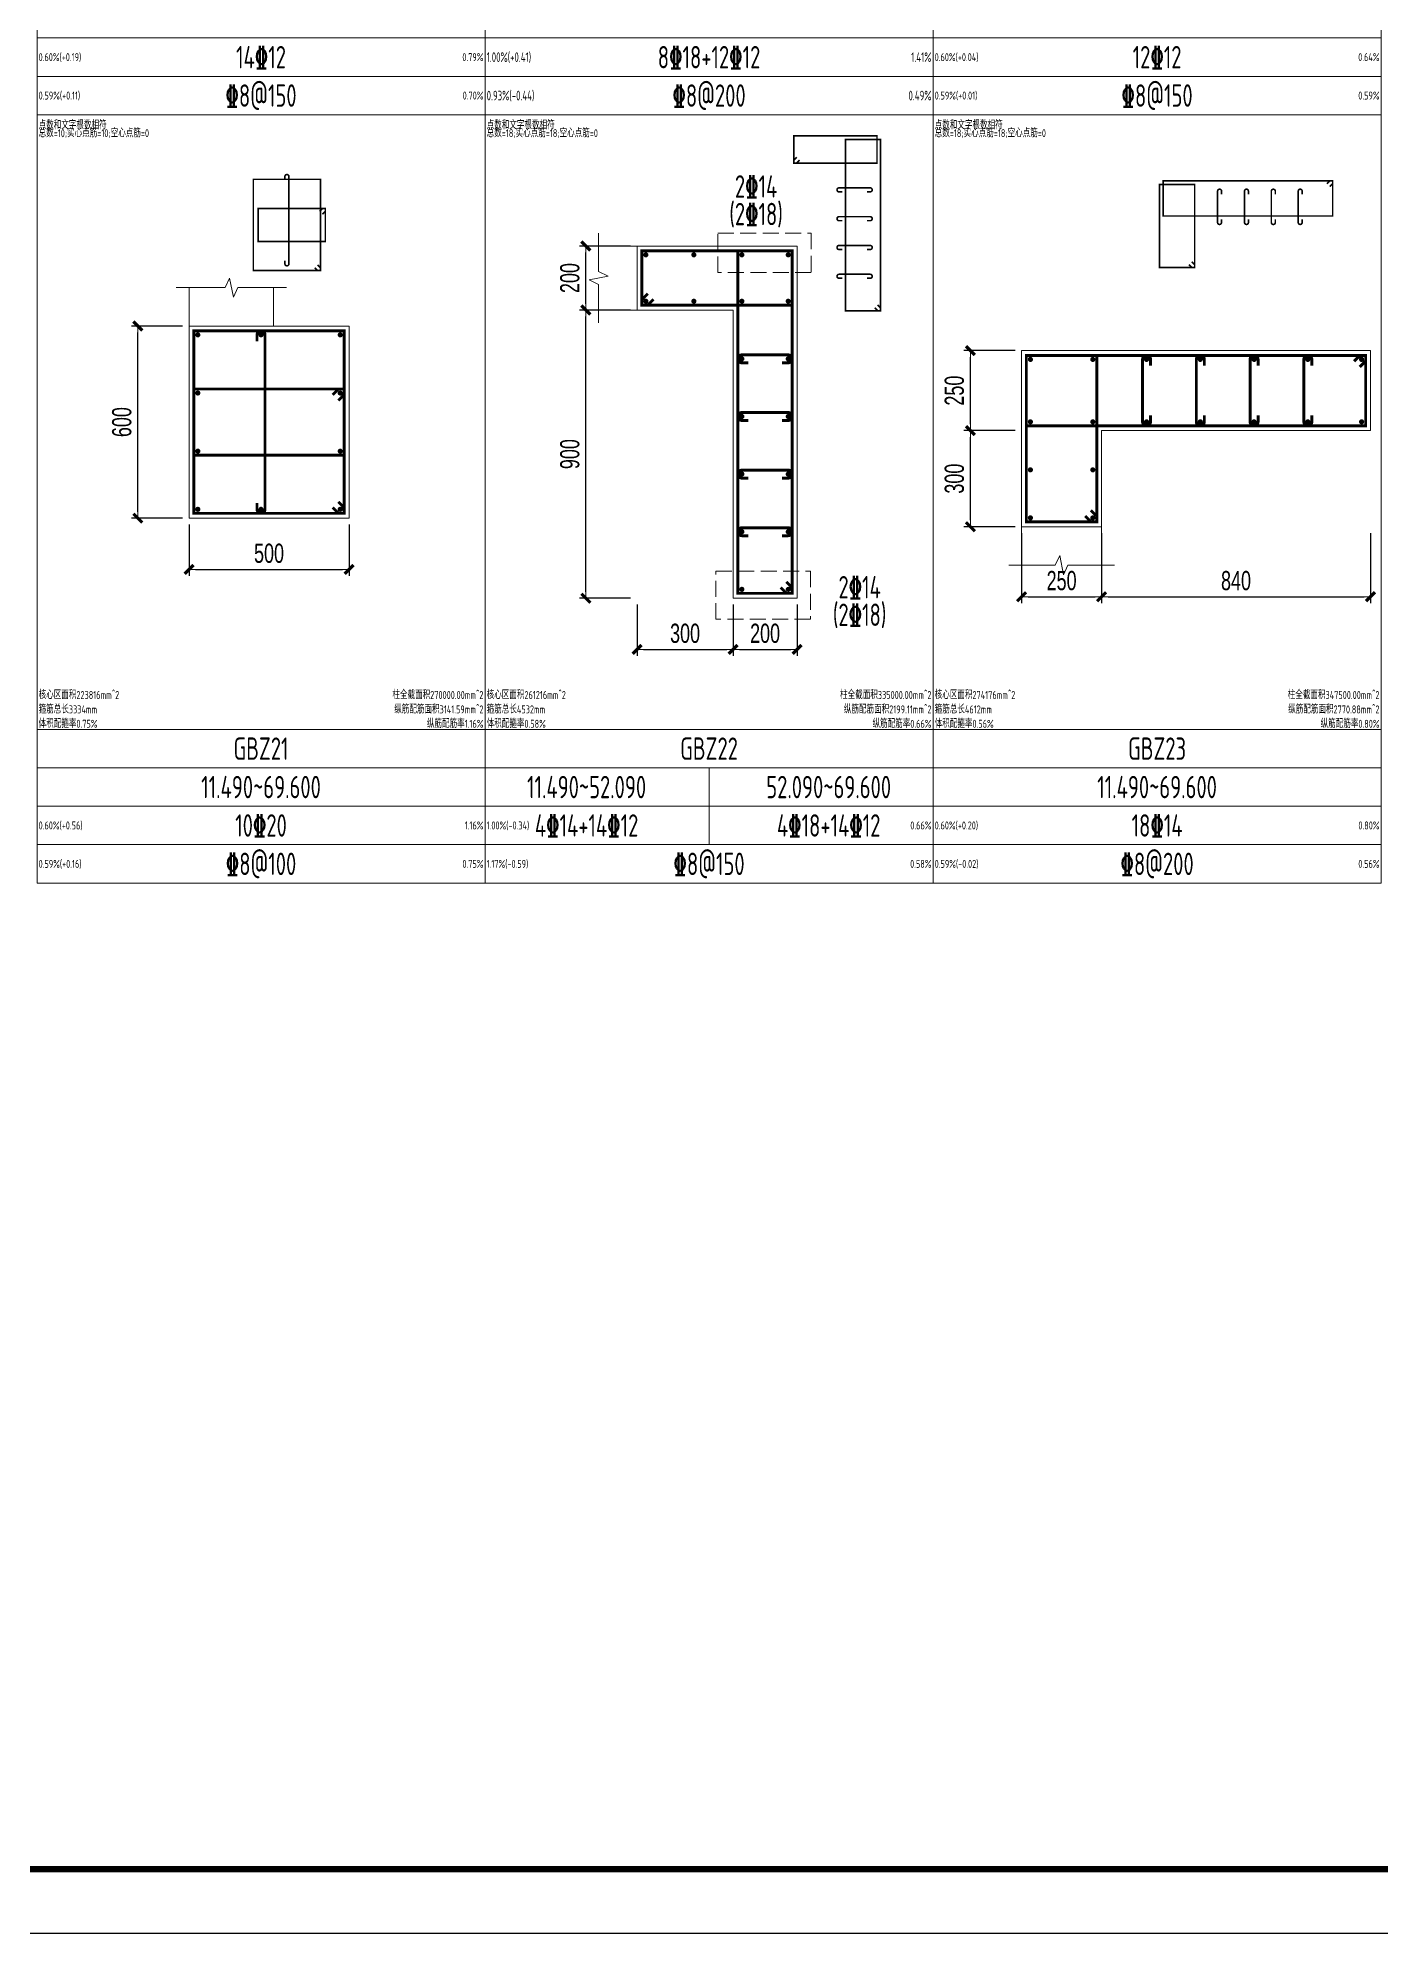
# Model space of a CAD drawing. Extents: x 5874492 to 7194610, y -939842 to -279257.
# Drawn here: x 6392510 to 6413480, y -802090 to -772489 of the extents above; entities that cross this region are included whole.
import ezdxf
from ezdxf.enums import TextEntityAlignment as Align

# ---------------------------------------------------------------- set-up
doc = ezdxf.new("R2010")
doc.units = 0
doc.header["$LTSCALE"] = 1000
doc.linetypes.add('DASH', pattern=[0.35, 0.25, -0.1])
for name, color, linetype, lineweight in [('S-墙柱-REIN', 1, 'Continuous', 20), ('S-墙柱-大样细线', 7, 'Continuous', 20), ('S-墙柱-编号', 4, 'Continuous', 20), ('S-大样-DIM', 3, 'Continuous', 20), ('S-大样-REIN', 1, 'Continuous', 20), ('S-大样-实线', 2, 'Continuous', 20), ('S-板-BEAM', 4, 'DASH', 20), ('S-通用-TAB', 7, 'Continuous', 20)]:
    doc.layers.add(name, color=color, linetype=linetype, lineweight=lineweight)
doc.layers.add('Y-云图图框', color=7, linetype='Continuous')
doc.layers.add('配箍校核', color=34, linetype='Continuous', plot=False)
doc.styles.add('_YT_Name', font='', dxfattribs={"width": 0.8})
doc.styles.add('_YT_Sign_Text', font='ros.shx', dxfattribs={"width": 0.8, "bigfont": 'hztxt.shx'})
doc.styles.add('BW_Dim', font='Bweng.shx', dxfattribs={"width": 0.7, "bigfont": 'hztxt.shx'})
doc.styles.add('BW_Rein', font='tssdeng.shx', dxfattribs={"width": 0.7, "bigfont": 'hztxt.shx'})
doc.styles.get("Standard").update_dxf_attribs({"font": 'gbenor.shx', "bigfont": 'gbcbig.shx'})
doc.styles.add('TSSD_Rein', font='tssdeng.shx', dxfattribs={"width": 0.7, "bigfont": 'hztxt.shx'})
doc.styles.get('_YT_Name').set_extended_font_data('SimHei')
doc.dimstyles.new('Cyz_20_100', dxfattribs={"dimtxt": 300, "dimasz": 100, "dimexe": 100, "dimexo": 100, "dimgap": 100, "dimtad": 1, "dimdec": 0, "dimlfac": 0.2, "dimzin": 0, "dimdsep": 46, "dimtxsty": 'BW_Dim', "dimblk": '_bwk', "dimcen": 0, "dimclrt": 7, "dimadec": 0, "dimazin": 0, "dimtfac": 1, "dimtdec": 0, "dimtix": 1, "dimtmove": 2, "dimatfit": 0, "dimfxl": 0, "dimtolj": 1, "dimtzin": 0, "dimarcsym": 0})

# ---------------------------------------------------------------- blocks, each defined once
blk = doc.blocks.new('ECMCTK_A1_横_单行图名--0')
at = {"color": 4}
blk.add_lwpolyline([(0, 0), (841, 0), (841, 594), (0, 594)], close=True, dxfattribs=at)
at = {"const_width": 1}
blk.add_lwpolyline([(25, 10), (831, 10), (831, 584), (25, 584)], close=True, dxfattribs=at)
at = {"color": 80, "flags": 3}
for tag, height, p in [('YTHQINS', 3, (34.31, 585.5)), ('ECMCKEY', 3, (292.07, 288.23)), ('YTTQINS', 5.62, (848.03, 12.81)), ('YTFRAME', 3, (652.76, 5.84)), ('YTBARCODE_T1', 3, (749.78, 5.95))]:
    blk.add_attdef(tag, text='', height=height, dxfattribs=at).set_placement(p, align=Align.MIDDLE_CENTER)
for tag, height, style, width, p in [('证书编号', 4, '_YT_Sign_Text', 0.8, (708.87, 43.81)), ('审查批准号', 4, '_YT_Sign_Text', 0.8, (761.06, 43.81)), ('工程号', 4, '_YT_Sign_Text', 0.5, (804.08, 44.12)), ('设计单位', 6, '_YT_Name', 0.8, (623.75, 38.6)), ('建设单位', 4, '_YT_Sign_Text', 0.8, (734.96, 36.11)), ('阶段', 4, '_YT_Sign_Text', 0.8, (804.08, 35.81)), ('项目号', 4, '_YT_Sign_Text', 0.5, (822.08, 33.72)), ('项目名称', 4, '_YT_Sign_Text', 0.8, (734.96, 28.11)), ('专业', 4, '_YT_Sign_Text', 0.8, (804.08, 27.31)), ('图纸编号', 4, '_YT_Sign_Text', 0.5, (803.93, 19.36)), ('图纸名称', 4.5, '_YT_Name', 0.8, (735.39, 15.06)), ('出图比例', 4.2, '_YT_Sign_Text', 0.8, (681.82, 11.78)), ('日期', 4, '_YT_Sign_Text', 0.5, (803.88, 12.13)), ('版本号', 4, '_YT_Sign_Text', 0.8, (822.08, 13))]:
    blk.add_attdef(tag, text='', height=height, dxfattribs=dict(style=style, width=width)).set_placement(p, align=Align.CENTER)
at = {"style": '_YT_Sign_Text', "width": 0.8, "flags": 3}
for tag, p, height in [('{审定人}', (605.87, 26.45), 6.24), ('{校对人}', (658.35, 26.53), 6.24), ('[审定人]', (590.95, 27.81), 4.1), ('[校对人]', (642.23, 27.82), 4.1), ('[审核人]', (591.01, 19.76), 4.1), ('{审核人}', (606.98, 18.44), 6.24), ('[设计人]', (642.47, 20.21), 4.1), ('{设计人}', (658.48, 18.54), 6.24), ('[项目负责人]', (590.78, 12.01), 4.1), ('{项目负责人}', (608.28, 10.72), 6.24), ('[专业负责人]', (642.74, 11.77), 4.1), ('{专业负责人}', (658.58, 10.36), 6.24)]:
    blk.add_attdef(tag, p, '', height=height, dxfattribs=at)
at = {"color": 80, "flags": 3}
for tag, p in [('YTQRCODE', (551.04, 11.91)), ('YTBZSIT', (25, 10)), ('EXT_TK_LEFT', (25, 10))]:
    blk.add_attdef(tag, p, '', height=3, dxfattribs=at)
blk = doc.blocks.new('_bwk')
blk.add_line((-1, 0), (0, 0))
at = {"const_width": 0.5}
blk.add_lwpolyline([(-0.7, -0.7), (0.7, 0.7)], dxfattribs=at)
blk = doc.blocks.new('*D1591')
at = {"layer": 'Defpoints', "color": 0, "transparency": 16777216}
for p in [(6394871, -779990), (6397371, -779990), (6397371, -780790)]:
    blk.add_point(p, dxfattribs=at)
at = {"layer": 'S-大样-DIM', "color": 0, "lineweight": -2, "transparency": 16777216}
for p, q in [((6394871, -780090), (6394871, -780890)), ((6397371, -780090), (6397371, -780890)), ((6394971, -780790), (6397271, -780790))]:
    blk.add_line(p, q, dxfattribs=at)
at = {"layer": 'S-大样-DIM', "color": 0, "lineweight": -2, "transparency": 16777216, "xscale": 100, "yscale": 100, "zscale": 100, "rotation": 180}
blk.add_blockref('_bwk', (6394871, -780790), dxfattribs=at)
at = {"layer": 'S-大样-DIM', "color": 0, "lineweight": -2, "transparency": 16777216, "xscale": 100, "yscale": 100, "zscale": 100}
blk.add_blockref('_bwk', (6397371, -780790), dxfattribs=at)
at = {"layer": 'S-大样-DIM', "color": 7, "transparency": 16777216, "insert": (6396121, -780540), "char_height": 300, "attachment_point": 5, "style": 'BW_Dim'}
blk.add_mtext('\\A1;500', dxfattribs=at)
blk = doc.blocks.new('*D1592')
at = {"layer": 'Defpoints', "color": 0, "transparency": 16777216}
for p in [(6394071, -776990), (6394871, -776990), (6394871, -779990)]:
    blk.add_point(p, dxfattribs=at)
at = {"layer": 'S-大样-DIM', "color": 0, "lineweight": -2, "transparency": 16777216}
for p, q in [((6394771, -776990), (6393971, -776990)), ((6394071, -779890), (6394071, -777090)), ((6394771, -779990), (6393971, -779990))]:
    blk.add_line(p, q, dxfattribs=at)
at = {"layer": 'S-大样-DIM', "color": 0, "lineweight": -2, "transparency": 16777216, "xscale": 100, "yscale": 100, "zscale": 100}
for p, rotation in [((6394071, -776990), 90), ((6394071, -779990), 270)]:
    blk.add_blockref('_bwk', p, dxfattribs=dict(at, rotation=rotation))
at = {"layer": 'S-大样-DIM', "color": 7, "transparency": 16777216, "insert": (6393821, -778490), "char_height": 300, "attachment_point": 5, "rotation": 90, "style": 'BW_Dim'}
blk.add_mtext('\\A1;600', dxfattribs=at)
blk = doc.blocks.new('*D1593')
at = {"layer": 'Defpoints', "color": 0, "transparency": 16777216}
for p in [(6403371, -781240), (6404371, -781240), (6404371, -782040)]:
    blk.add_point(p, dxfattribs=at)
at = {"layer": 'S-大样-DIM', "color": 0, "lineweight": -2, "transparency": 16777216}
for p, q in [((6403371, -781340), (6403371, -782140)), ((6404371, -781340), (6404371, -782140)), ((6403471, -782040), (6404271, -782040))]:
    blk.add_line(p, q, dxfattribs=at)
at = {"layer": 'S-大样-DIM', "color": 0, "lineweight": -2, "transparency": 16777216, "xscale": 100, "yscale": 100, "zscale": 100, "rotation": 180}
blk.add_blockref('_bwk', (6403371, -782040), dxfattribs=at)
at = {"layer": 'S-大样-DIM', "color": 0, "lineweight": -2, "transparency": 16777216, "xscale": 100, "yscale": 100, "zscale": 100}
blk.add_blockref('_bwk', (6404371, -782040), dxfattribs=at)
at = {"layer": 'S-大样-DIM', "color": 7, "transparency": 16777216, "insert": (6403871, -781790), "char_height": 300, "attachment_point": 5, "style": 'BW_Dim'}
blk.add_mtext('\\A1;200', dxfattribs=at)
blk = doc.blocks.new('*D1594')
at = {"layer": 'Defpoints', "color": 0, "transparency": 16777216}
for p in [(6401871, -781240), (6403371, -781240), (6403371, -782040)]:
    blk.add_point(p, dxfattribs=at)
at = {"layer": 'S-大样-DIM', "color": 0, "lineweight": -2, "transparency": 16777216}
for p, q in [((6401871, -781340), (6401871, -782140)), ((6403371, -781340), (6403371, -782140)), ((6401971, -782040), (6403271, -782040))]:
    blk.add_line(p, q, dxfattribs=at)
at = {"layer": 'S-大样-DIM', "color": 0, "lineweight": -2, "transparency": 16777216, "xscale": 100, "yscale": 100, "zscale": 100, "rotation": 180}
blk.add_blockref('_bwk', (6401871, -782040), dxfattribs=at)
at = {"layer": 'S-大样-DIM', "color": 0, "lineweight": -2, "transparency": 16777216, "xscale": 100, "yscale": 100, "zscale": 100}
blk.add_blockref('_bwk', (6403371, -782040), dxfattribs=at)
at = {"layer": 'S-大样-DIM', "color": 7, "transparency": 16777216, "insert": (6402621, -781790), "char_height": 300, "attachment_point": 5, "style": 'BW_Dim'}
blk.add_mtext('\\A1;300', dxfattribs=at)
blk = doc.blocks.new('*D1595')
at = {"layer": 'Defpoints', "color": 0, "transparency": 16777216}
for p in [(6401071, -775740), (6401871, -775740), (6401871, -776740)]:
    blk.add_point(p, dxfattribs=at)
at = {"layer": 'S-大样-DIM', "color": 0, "lineweight": -2, "transparency": 16777216}
for p, q in [((6401771, -775740), (6400971, -775740)), ((6401071, -776640), (6401071, -775840)), ((6401771, -776740), (6400971, -776740))]:
    blk.add_line(p, q, dxfattribs=at)
at = {"layer": 'S-大样-DIM', "color": 0, "lineweight": -2, "transparency": 16777216, "xscale": 100, "yscale": 100, "zscale": 100}
for p, rotation in [((6401071, -775740), 90), ((6401071, -776740), 270)]:
    blk.add_blockref('_bwk', p, dxfattribs=dict(at, rotation=rotation))
at = {"layer": 'S-大样-DIM', "color": 7, "transparency": 16777216, "insert": (6400821, -776240), "char_height": 300, "attachment_point": 5, "rotation": 90, "style": 'BW_Dim'}
blk.add_mtext('\\A1;200', dxfattribs=at)
blk = doc.blocks.new('*D1596')
at = {"layer": 'Defpoints', "color": 0, "transparency": 16777216}
for p in [(6401071, -776740), (6401871, -776740), (6401871, -781240)]:
    blk.add_point(p, dxfattribs=at)
at = {"layer": 'S-大样-DIM', "color": 0, "lineweight": -2, "transparency": 16777216}
for p, q in [((6401771, -776740), (6400971, -776740)), ((6401071, -781140), (6401071, -776840)), ((6401771, -781240), (6400971, -781240))]:
    blk.add_line(p, q, dxfattribs=at)
at = {"layer": 'S-大样-DIM', "color": 0, "lineweight": -2, "transparency": 16777216, "xscale": 100, "yscale": 100, "zscale": 100}
for p, rotation in [((6401071, -776740), 90), ((6401071, -781240), 270)]:
    blk.add_blockref('_bwk', p, dxfattribs=dict(at, rotation=rotation))
at = {"layer": 'S-大样-DIM', "color": 7, "transparency": 16777216, "insert": (6400821, -778990), "char_height": 300, "attachment_point": 5, "rotation": 90, "style": 'BW_Dim'}
blk.add_mtext('\\A1;900', dxfattribs=at)
blk = doc.blocks.new('*D1597')
at = {"layer": 'Defpoints', "color": 0, "transparency": 16777216}
for p in [(6409129, -780123), (6413329, -780123), (6413329, -781217)]:
    blk.add_point(p, dxfattribs=at)
at = {"layer": 'S-大样-DIM', "color": 0, "lineweight": -2, "transparency": 16777216}
for p, q in [((6409129, -780223), (6409129, -781317)), ((6413329, -780223), (6413329, -781317)), ((6409229, -781217), (6413229, -781217))]:
    blk.add_line(p, q, dxfattribs=at)
at = {"layer": 'S-大样-DIM', "color": 0, "lineweight": -2, "transparency": 16777216, "xscale": 100, "yscale": 100, "zscale": 100, "rotation": 180}
blk.add_blockref('_bwk', (6409129, -781217), dxfattribs=at)
at = {"layer": 'S-大样-DIM', "color": 0, "lineweight": -2, "transparency": 16777216, "xscale": 100, "yscale": 100, "zscale": 100}
blk.add_blockref('_bwk', (6413329, -781217), dxfattribs=at)
at = {"layer": 'S-大样-DIM', "color": 7, "transparency": 16777216, "insert": (6411229, -780967), "char_height": 300, "attachment_point": 5, "style": 'BW_Dim'}
blk.add_mtext('\\A1;840', dxfattribs=at)
blk = doc.blocks.new('*D1598')
at = {"layer": 'Defpoints', "color": 0, "transparency": 16777216}
for p in [(6407879, -780123), (6409129, -780123), (6409129, -781217)]:
    blk.add_point(p, dxfattribs=at)
at = {"layer": 'S-大样-DIM', "color": 0, "lineweight": -2, "transparency": 16777216}
for p, q in [((6407879, -780223), (6407879, -781317)), ((6409129, -780223), (6409129, -781317)), ((6407979, -781217), (6409029, -781217))]:
    blk.add_line(p, q, dxfattribs=at)
at = {"layer": 'S-大样-DIM', "color": 0, "lineweight": -2, "transparency": 16777216, "xscale": 100, "yscale": 100, "zscale": 100, "rotation": 180}
blk.add_blockref('_bwk', (6407879, -781217), dxfattribs=at)
at = {"layer": 'S-大样-DIM', "color": 0, "lineweight": -2, "transparency": 16777216, "xscale": 100, "yscale": 100, "zscale": 100}
blk.add_blockref('_bwk', (6409129, -781217), dxfattribs=at)
at = {"layer": 'S-大样-DIM', "color": 7, "transparency": 16777216, "insert": (6408504, -780967), "char_height": 300, "attachment_point": 5, "style": 'BW_Dim'}
blk.add_mtext('\\A1;250', dxfattribs=at)
blk = doc.blocks.new('*D1599')
at = {"layer": 'Defpoints', "color": 0, "transparency": 16777216}
for p in [(6407079, -777373), (6407879, -777373), (6407879, -778623)]:
    blk.add_point(p, dxfattribs=at)
at = {"layer": 'S-大样-DIM', "color": 0, "lineweight": -2, "transparency": 16777216}
for p, q in [((6407779, -777373), (6406979, -777373)), ((6407079, -778523), (6407079, -777473)), ((6407779, -778623), (6406979, -778623))]:
    blk.add_line(p, q, dxfattribs=at)
at = {"layer": 'S-大样-DIM', "color": 0, "lineweight": -2, "transparency": 16777216, "xscale": 100, "yscale": 100, "zscale": 100}
for p, rotation in [((6407079, -777373), 90), ((6407079, -778623), 270)]:
    blk.add_blockref('_bwk', p, dxfattribs=dict(at, rotation=rotation))
at = {"layer": 'S-大样-DIM', "color": 7, "transparency": 16777216, "insert": (6406829, -777998), "char_height": 300, "attachment_point": 5, "rotation": 90, "style": 'BW_Dim'}
blk.add_mtext('\\A1;250', dxfattribs=at)
blk = doc.blocks.new('*D1600')
at = {"layer": 'Defpoints', "color": 0, "transparency": 16777216}
for p in [(6407079, -778623), (6407879, -778623), (6407879, -780123)]:
    blk.add_point(p, dxfattribs=at)
at = {"layer": 'S-大样-DIM', "color": 0, "lineweight": -2, "transparency": 16777216}
for p, q in [((6407779, -778623), (6406979, -778623)), ((6407079, -780023), (6407079, -778723)), ((6407779, -780123), (6406979, -780123))]:
    blk.add_line(p, q, dxfattribs=at)
at = {"layer": 'S-大样-DIM', "color": 0, "lineweight": -2, "transparency": 16777216, "xscale": 100, "yscale": 100, "zscale": 100}
for p, rotation in [((6407079, -778623), 90), ((6407079, -780123), 270)]:
    blk.add_blockref('_bwk', p, dxfattribs=dict(at, rotation=rotation))
at = {"layer": 'S-大样-DIM', "color": 7, "transparency": 16777216, "insert": (6406829, -779373), "char_height": 300, "attachment_point": 5, "rotation": 90, "style": 'BW_Dim'}
blk.add_mtext('\\A1;300', dxfattribs=at)

msp = doc.modelspace()

# ---------------------------------------------------------------- linework, layer by layer
at = {"layer": 'S-墙柱-REIN', "const_width": 40}
for points in [[(6401988.3, -775877.1, 1), (6402028.3, -775877.1, 1)], [(6402738.3, -775877.1, 1), (6402778.3, -775877.1, 1)], [(6403488.3, -775877.1, 1), (6403528.3, -775877.1, 1)], [(6404213.3, -775877.1, 1), (6404253.3, -775877.1, 1)], [(6401988.3, -776602.1, 1), (6402028.3, -776602.1, 1)], [(6402738.3, -776602.1, 1), (6402778.3, -776602.1, 1)], [(6403488.3, -776602.1, 1), (6403528.3, -776602.1, 1)], [(6404213.3, -776602.1, 1), (6404253.3, -776602.1, 1)], [(6394988.3, -777127.1, 1), (6395028.3, -777127.1, 1)], [(6395975.8, -777127.1, 1), (6396015.8, -777127.1, 1)], [(6397213.3, -777127.1, 1), (6397253.3, -777127.1, 1)], [(6403488.3, -777502.1, 1), (6403528.3, -777502.1, 1)], [(6404213.3, -777502.1, 1), (6404253.3, -777502.1, 1)], [(6407996.3, -777510.6, 1), (6408036.3, -777510.6, 1)], [(6408971.3, -777510.6, 1), (6409011.3, -777510.6, 1)], [(6409811.3, -777510.6, 1), (6409851.3, -777510.6, 1)], [(6410651.3, -777510.6, 1), (6410691.3, -777510.6, 1)], [(6411491.3, -777510.6, 1), (6411531.3, -777510.6, 1)], [(6412331.3, -777510.6, 1), (6412371.3, -777510.6, 1)], [(6413171.3, -777510.6, 1), (6413211.3, -777510.6, 1)], [(6394988.3, -778035.5, 1), (6395028.3, -778035.5, 1)], [(6397213.3, -778035.5, 1), (6397253.3, -778035.5, 1)], [(6403488.3, -778402.1, 1), (6403528.3, -778402.1, 1)], [(6404213.3, -778402.1, 1), (6404253.3, -778402.1, 1)], [(6407996.3, -778485.6, 1), (6408036.3, -778485.6, 1)], [(6408971.3, -778485.6, 1), (6409011.3, -778485.6, 1)], [(6409811.3, -778485.6, 1), (6409851.3, -778485.6, 1)], [(6410651.3, -778485.6, 1), (6410691.3, -778485.6, 1)], [(6411491.3, -778485.6, 1), (6411531.3, -778485.6, 1)], [(6412331.3, -778485.6, 1), (6412371.3, -778485.6, 1)], [(6413171.3, -778485.6, 1), (6413211.3, -778485.6, 1)], [(6394988.3, -778943.8, 1), (6395028.3, -778943.8, 1)], [(6397213.3, -778943.8, 1), (6397253.3, -778943.8, 1)], [(6403488.3, -779302.1, 1), (6403528.3, -779302.1, 1)], [(6404213.3, -779302.1, 1), (6404253.3, -779302.1, 1)], [(6407996.3, -779235.6, 1), (6408036.3, -779235.6, 1)], [(6408971.3, -779235.6, 1), (6409011.3, -779235.6, 1)], [(6394988.3, -779852.1, 1), (6395028.3, -779852.1, 1)], [(6395975.8, -779852.1, 1), (6396015.8, -779852.1, 1)], [(6397213.3, -779852.1, 1), (6397253.3, -779852.1, 1)], [(6407996.3, -779985.6, 1), (6408036.3, -779985.6, 1)], [(6408971.3, -779985.6, 1), (6409011.3, -779985.6, 1)], [(6403488.3, -780202.1, 1), (6403528.3, -780202.1, 1)], [(6404213.3, -780202.1, 1), (6404253.3, -780202.1, 1)], [(6403488.3, -781102.1, 1), (6403528.3, -781102.1, 1)], [(6404213.3, -781102.1, 1), (6404253.3, -781102.1, 1)]]:
    msp.add_lwpolyline(points, format="xyb", close=True, dxfattribs=at)
at = {"layer": 'S-墙柱-大样细线'}
for points in [[(6403370.8, -776739.6), (6401870.8, -776739.6), (6401870.8, -775739.6), (6404370.8, -775739.6), (6404370.8, -781239.6), (6403370.8, -781239.6)], [(6397370.8, -776989.6), (6397370.8, -779989.6), (6394870.8, -779989.6), (6394870.8, -776989.6)], [(6409128.8, -778623.1), (6409128.8, -780123.1), (6407878.8, -780123.1), (6407878.8, -777373.1), (6413328.8, -777373.1), (6413328.8, -778623.1)]]:
    msp.add_lwpolyline(points, close=True, dxfattribs=at)
at = {"layer": 'S-墙柱-编号'}
msp.add_lwpolyline([(6402995.8, -783889.6), (6402995.8, -785089.6)], dxfattribs=at)
at = {"layer": 'S-大样-REIN', "color": 1}
for points, const_width in [([(6404366.1, -774353.6), (6404320.1, -774399.5), (6404320.1, -774443.7), (6405620.1, -774443.7), (6405620.1, -774018.7), (6404320.1, -774018.7), (6404320.1, -774443.7), (6404364.3, -774443.7), (6404410.3, -774397.7)], 25), ([(6405586.2, -776704), (6405632.2, -776750), (6405676.4, -776750), (6405676.4, -774075), (6405126.4, -774075), (6405126.4, -776750), (6405676.4, -776750), (6405676.4, -776705.8), (6405630.4, -776659.8)], 25), ([(6396835.2, -776077.3), (6396881.2, -776123.3), (6396925.3, -776123.3), (6396925.3, -774698.3), (6395875.3, -774698.3), (6395875.3, -776123.3), (6396925.3, -776123.3), (6396925.3, -776079.1), (6396879.4, -776033.2)], 25), ([(6410493.1, -776031.2), (6410539.1, -776077.1), (6410583.3, -776077.1), (6410583.3, -774777.1), (6410033.3, -774777.1), (6410033.3, -776077.1), (6410583.3, -776077.1), (6410583.3, -776032.9), (6410537.3, -775987)], 25), ([(6412693.5, -774811), (6412739.5, -774765.1), (6412739.5, -774720.9), (6410089.5, -774720.9), (6410089.5, -775270.9), (6412739.5, -775270.9), (6412739.5, -774720.9), (6412695.3, -774720.9), (6412649.4, -774766.8)], 25), ([(6402037.7, -776484.3), (6401945.8, -776576.2), (6401945.8, -776664.6), (6404295.8, -776664.6), (6404295.8, -775814.6), (6401945.8, -775814.6), (6401945.8, -776664.6), (6402034.1, -776664.6), (6402126.1, -776572.7)], 45), ([(6404115.4, -781072.7), (6404207.4, -781164.6), (6404295.8, -781164.6), (6404295.8, -775814.6), (6403445.8, -775814.6), (6403445.8, -781164.6), (6404295.8, -781164.6), (6404295.8, -781076.2), (6404203.8, -780984.3)], 45), ([(6397115.4, -779822.7), (6397207.4, -779914.6), (6397295.8, -779914.6), (6397295.8, -777064.6), (6394945.8, -777064.6), (6394945.8, -779914.6), (6397295.8, -779914.6), (6397295.8, -779826.2), (6397203.8, -779734.3)], 45), ([(6408873.4, -779956.2), (6408965.4, -780048.1), (6409053.8, -780048.1), (6409053.8, -777448.1), (6407953.8, -777448.1), (6407953.8, -780048.1), (6409053.8, -780048.1), (6409053.8, -779959.8), (6408961.8, -779867.8)], 45), ([(6413161.8, -777628.5), (6413253.8, -777536.5), (6413253.8, -777448.1), (6407953.8, -777448.1), (6407953.8, -778548.1), (6413253.8, -778548.1), (6413253.8, -777448.1), (6413165.4, -777448.1), (6413073.4, -777540.1)], 45)]:
    msp.add_lwpolyline(points, dxfattribs=dict(at, const_width=const_width))
at = {"layer": 'S-大样-REIN'}
for points, const_width in [([(6396369.1, -774704.6), (6396369.1, -774654.6, -1), (6396431.6, -774654.6), (6396431.6, -776017.1, -1), (6396369.1, -776017.1), (6396369.1, -775967.1)], 25), ([(6405076.4, -774893.7), (6405026.4, -774893.7, -1), (6405026.4, -774831.2), (6405513.9, -774831.2, -1), (6405513.9, -774893.7), (6405463.9, -774893.7)], 25), ([(6411003.3, -775320.9), (6411003.3, -775370.9, -1), (6410940.8, -775370.9), (6410940.8, -774883.4, -1), (6411003.3, -774883.4), (6411003.3, -774933.4)], 25), ([(6411423.3, -775320.9), (6411423.3, -775370.9, -1), (6411360.8, -775370.9), (6411360.8, -774883.4, -1), (6411423.3, -774883.4), (6411423.3, -774933.4)], 25), ([(6411843.3, -775320.9), (6411843.3, -775370.9, -1), (6411780.8, -775370.9), (6411780.8, -774883.4, -1), (6411843.3, -774883.4), (6411843.3, -774933.4)], 25), ([(6412263.3, -775320.9), (6412263.3, -775370.9, -1), (6412200.8, -775370.9), (6412200.8, -774883.4, -1), (6412263.3, -774883.4), (6412263.3, -774933.4)], 25), ([(6405076.4, -775343.7), (6405026.4, -775343.7, -1), (6405026.4, -775281.2), (6405513.9, -775281.2, -1), (6405513.9, -775343.7), (6405463.9, -775343.7)], 25), ([(6405076.4, -775793.7), (6405026.4, -775793.7, -1), (6405026.4, -775731.2), (6405513.9, -775731.2, -1), (6405513.9, -775793.7), (6405463.9, -775793.7)], 25), ([(6405076.4, -776243.7), (6405026.4, -776243.7, -1), (6405026.4, -776181.2), (6405513.9, -776181.2, -1), (6405513.9, -776243.7), (6405463.9, -776243.7)], 25), ([(6395933.3, -777227.1), (6395933.3, -777127.1, -1), (6396058.3, -777127.1), (6396058.3, -779852.1, -1), (6395933.3, -779852.1), (6395933.3, -779752.1)], 45), ([(6403608.3, -777564.6), (6403508.3, -777564.6, -1), (6403508.3, -777439.6), (6404233.3, -777439.6, -1), (6404233.3, -777564.6), (6404133.3, -777564.6)], 45), ([(6409893.8, -778385.6), (6409893.8, -778485.6, -1), (6409768.8, -778485.6), (6409768.8, -777510.6, -1), (6409893.8, -777510.6), (6409893.8, -777610.6)], 45), ([(6410733.8, -778385.6), (6410733.8, -778485.6, -1), (6410608.8, -778485.6), (6410608.8, -777510.6, -1), (6410733.8, -777510.6), (6410733.8, -777610.6)], 45), ([(6411573.8, -778385.6), (6411573.8, -778485.6, -1), (6411448.8, -778485.6), (6411448.8, -777510.6, -1), (6411573.8, -777510.6), (6411573.8, -777610.6)], 45), ([(6412413.8, -778385.6), (6412413.8, -778485.6, -1), (6412288.8, -778485.6), (6412288.8, -777510.6, -1), (6412413.8, -777510.6), (6412413.8, -777610.6)], 45), ([(6403608.3, -778464.6), (6403508.3, -778464.6, -1), (6403508.3, -778339.6), (6404233.3, -778339.6, -1), (6404233.3, -778464.6), (6404133.3, -778464.6)], 45), ([(6403608.3, -779364.6), (6403508.3, -779364.6, -1), (6403508.3, -779239.6), (6404233.3, -779239.6, -1), (6404233.3, -779364.6), (6404133.3, -779364.6)], 45), ([(6403608.3, -780264.6), (6403508.3, -780264.6, -1), (6403508.3, -780139.6), (6404233.3, -780139.6, -1), (6404233.3, -780264.6), (6404133.3, -780264.6)], 45)]:
    msp.add_lwpolyline(points, format="xyb", dxfattribs=dict(at, const_width=const_width))
for points, const_width in [([(6396910.2, -775198.4), (6396956.2, -775152.5), (6397000.3, -775152.5), (6397000.3, -775669.1), (6395950.3, -775669.1), (6395950.3, -775152.5), (6397000.3, -775152.5), (6397000.3, -775196.7), (6396954.4, -775242.6)], 25), ([(6397115.4, -778064.9), (6397207.4, -777973), (6397295.8, -777973), (6397295.8, -779006.3), (6394945.8, -779006.3), (6394945.8, -777973), (6397295.8, -777973), (6397295.8, -778061.3), (6397203.8, -778153.3)], 45)]:
    msp.add_lwpolyline(points, dxfattribs=dict(at, const_width=const_width))
at = {"layer": 'S-大样-实线'}
for points in [[(6401270.8, -776939.6), (6401270.8, -776339.6), (6401120.8, -776269.6), (6401420.8, -776209.6), (6401270.8, -776139.6), (6401270.8, -775539.6)], [(6401870.8, -775739.6), (6401270.8, -775739.6)], [(6394670.8, -776389.6), (6395435, -776389.6), (6395505, -776239.6), (6395565, -776539.6), (6395635, -776389.6), (6396393, -776389.6)], [(6394870.8, -776989.6), (6394870.8, -776389.6)], [(6396193, -776989.6), (6396193, -776389.6)], [(6401870.8, -776739.6), (6401270.8, -776739.6)], [(6407878.8, -780123.1), (6407878.8, -780723.1)], [(6409128.8, -780123.1), (6409128.8, -780723.1)], [(6407678.8, -780723.1), (6408403.8, -780723.1), (6408473.8, -780573.1), (6408533.8, -780873.1), (6408603.8, -780723.1), (6409328.8, -780723.1)]]:
    msp.add_lwpolyline(points, dxfattribs=at)
at = {"layer": 'S-板-BEAM'}
for points in [[(6403133.9, -775541.3), (6404591.3, -775541.3), (6404591.3, -776153.6), (6403133.9, -776153.6)], [(6404581.7, -781569.9), (6403103.2, -781569.9), (6403103.2, -780819.9), (6404581.7, -780819.9)]]:
    msp.add_lwpolyline(points, close=True, dxfattribs=at)
at = {"layer": 'S-通用-TAB'}
for points in [[(6392495.8, -773689.6), (6392495.8, -761689.6), (6399495.8, -761689.6), (6399495.8, -773689.6), (6392495.8, -773689.6), (6392495.8, -771289.6), (6399495.8, -771289.6), (6399495.8, -771889.6), (6392495.8, -771889.6), (6392495.8, -772489.6), (6399495.8, -772489.6), (6399495.8, -773089.6), (6392495.8, -773089.6), (6392495.8, -773689.6)], [(6399495.8, -773689.6), (6399495.8, -761689.6), (6406495.8, -761689.6), (6406495.8, -773689.6), (6399495.8, -773689.6), (6399495.8, -771289.6), (6406495.8, -771289.6), (6406495.8, -771889.6), (6399495.8, -771889.6), (6399495.8, -772489.6), (6406495.8, -772489.6), (6406495.8, -773089.6), (6399495.8, -773089.6), (6399495.8, -773689.6)], [(6406495.8, -773689.6), (6406495.8, -761689.6), (6413495.8, -761689.6), (6413495.8, -773689.6), (6406495.8, -773689.6), (6406495.8, -771289.6), (6413495.8, -771289.6), (6413495.8, -771889.6), (6406495.8, -771889.6), (6406495.8, -772489.6), (6413495.8, -772489.6), (6413495.8, -773089.6), (6406495.8, -773089.6), (6406495.8, -773689.6)], [(6392495.8, -785689.6), (6392495.8, -773689.6), (6399495.8, -773689.6), (6399495.8, -785689.6), (6392495.8, -785689.6), (6392495.8, -783289.6), (6399495.8, -783289.6), (6399495.8, -783889.6), (6392495.8, -783889.6), (6392495.8, -784489.6), (6399495.8, -784489.6), (6399495.8, -785089.6), (6392495.8, -785089.6), (6392495.8, -785689.6)], [(6399495.8, -785689.6), (6399495.8, -773689.6), (6406495.8, -773689.6), (6406495.8, -785689.6), (6399495.8, -785689.6), (6399495.8, -783289.6), (6406495.8, -783289.6), (6406495.8, -783889.6), (6399495.8, -783889.6), (6399495.8, -784489.6), (6406495.8, -784489.6), (6406495.8, -785089.6), (6399495.8, -785089.6), (6399495.8, -785689.6)], [(6406495.8, -785689.6), (6406495.8, -773689.6), (6413495.8, -773689.6), (6413495.8, -785689.6), (6406495.8, -785689.6), (6406495.8, -783289.6), (6413495.8, -783289.6), (6413495.8, -783889.6), (6406495.8, -783889.6), (6406495.8, -784489.6), (6413495.8, -784489.6), (6413495.8, -785089.6), (6406495.8, -785089.6), (6406495.8, -785689.6)]]:
    msp.add_lwpolyline(points, dxfattribs=at)

# ---------------------------------------------------------------- block references
at = {"layer": 'Y-云图图框', "xscale": 100, "yscale": 100, "zscale": 100}
msp.add_blockref('ECMCTK_A1_横_单行图名--0', (6374270.8, -802089.6), dxfattribs=at)

# ---------------------------------------------------------------- texts
at = {"layer": 'S-墙柱-编号', "width": 0.7}
for s, style, p in [('14\x8412', 'BW_Rein', (6395995.8, -772789.6)), ('8\x8418+12\x8412', 'TSSD_Rein', (6402995.8, -772789.6)), ('12\x8412', 'BW_Rein', (6409995.8, -772789.6)), ('\x848@150', 'BW_Rein', (6395995.8, -773389.6)), ('\x848@200', 'TSSD_Rein', (6402995.8, -773389.6)), ('\x848@150', 'BW_Rein', (6409995.8, -773389.6)), ('2\x8414', 'BW_Rein', (6403730.5, -774809)), ('(2\x8418)', 'BW_Rein', (6403730.5, -775240)), ('2\x8414', 'BW_Rein', (6405348.2, -781067.7)), ('(2\x8418)', 'BW_Rein', (6405348.2, -781498.7)), ('GBZ21', 'TSSD_Rein', (6395995.8, -783589.6)), ('GBZ22', 'TSSD_Rein', (6402995.8, -783589.6)), ('GBZ23', 'TSSD_Rein', (6409995.8, -783589.6)), ('11.490~69.600', 'TSSD_Rein', (6395995.8, -784189.6)), ('11.490~52.090', 'TSSD_Rein', (6401082.6, -784189.6)), ('52.090~69.600', 'TSSD_Rein', (6404864.7, -784189.6)), ('11.490~69.600', 'TSSD_Rein', (6409995.8, -784189.6)), ('10\x8420', 'BW_Rein', (6395995.8, -784789.6)), ('4\x8414+14\x8412', 'TSSD_Rein', (6401082.6, -784789.6)), ('4\x8418+14\x8412', 'TSSD_Rein', (6404864.7, -784789.6)), ('18\x8414', 'TSSD_Rein', (6409995.8, -784789.6)), ('\x848@100', 'BW_Rein', (6395995.8, -785389.6)), ('\x848@150', 'BW_Rein', (6402995.8, -785389.6)), ('\x848@200', 'BW_Rein', (6409995.8, -785389.6))]:
    msp.add_text(s, height=350, dxfattribs=dict(at, style=style)).set_placement(p, align=Align.MIDDLE_CENTER)
at = {"layer": '配箍校核', "style": 'BW_Rein', "width": 0.7}
for s, height, p in [('0.60%(+0.19)', 125, (6392520.8, -772789.6)), ('1.00%(+0.41)', 150, (6399520.8, -772789.6)), ('0.60%(+0.04)', 125, (6406520.8, -772789.6)), ('0.59%(+0.11)', 125, (6392520.8, -773389.6)), ('0.59%(+0.01)', 125, (6406520.8, -773389.6)), ('0.60%(+0.56)', 125, (6392520.8, -784789.6)), ('0.60%(+0.20)', 125, (6406520.8, -784789.6)), ('0.59%(+0.16)', 125, (6392520.8, -785389.6))]:
    msp.add_text(s, height=height, dxfattribs=at).set_placement(p, align=Align.MIDDLE_LEFT)
for s, height, p in [('0.79%', 125, (6399470.8, -772789.6)), ('1.41%', 150, (6406470.8, -772789.6)), ('0.64%', 125, (6413470.8, -772789.6)), ('0.70%', 125, (6399470.8, -773389.6)), ('0.59%', 125, (6413470.8, -773389.6)), ('1.16%', 125, (6399470.8, -784789.6)), ('0.80%', 125, (6413470.8, -784789.6)), ('0.75%', 125, (6399470.8, -785389.6))]:
    msp.add_text(s, height=height, dxfattribs=at).set_placement(p, align=Align.MIDDLE_RIGHT)
at = {"layer": '配箍校核', "color": 1, "style": 'BW_Rein', "width": 0.7}
for s, height, p in [('0.93%(-0.44)', 150, (6399520.8, -773389.6)), ('1.00%(-0.34)', 125, (6399520.8, -784789.6)), ('1.17%(-0.59)', 125, (6399520.8, -785389.6)), ('0.59%(-0.02)', 125, (6406520.8, -785389.6))]:
    msp.add_text(s, height=height, dxfattribs=at).set_placement(p, align=Align.MIDDLE_LEFT)
for s, height, p in [('0.49%', 150, (6406470.8, -773389.6)), ('0.66%', 125, (6406470.8, -784789.6)), ('0.58%', 125, (6406470.8, -785389.6)), ('0.56%', 125, (6413470.8, -785389.6))]:
    msp.add_text(s, height=height, dxfattribs=at).set_placement(p, align=Align.MIDDLE_RIGHT)
at = {"layer": '配箍校核', "style": 'BW_Rein', "width": 0.7}
for s, p in [('点数和文字根数相符', (6392520.8, -773914.6)), ('总数=10;实心点筋=10;空心点筋=0', (6392520.8, -774039.6)), ('点数和文字根数相符', (6399520.8, -773914.6)), ('总数=18;实心点筋=18;空心点筋=0', (6399520.8, -774039.6)), ('点数和文字根数相符', (6406520.8, -773914.6)), ('总数=18;实心点筋=18;空心点筋=0', (6406520.8, -774039.6)), ('核心区面积223816mm^ 2', (6392520.8, -782814.6)), ('箍筋总长3334mm', (6392520.8, -783039.6)), ('核心区面积261216mm^ 2', (6399520.8, -782814.6)), ('箍筋总长4532mm', (6399520.8, -783039.6)), ('核心区面积274176mm^ 2', (6406520.8, -782814.6)), ('箍筋总长4612mm', (6406520.8, -783039.6)), ('体积配箍率0.75%', (6392520.8, -783264.6)), ('体积配箍率0.58%', (6399520.8, -783264.6)), ('体积配箍率0.56%', (6406520.8, -783264.6))]:
    msp.add_text(s, height=125, dxfattribs=at).set_placement(p)
for s, p in [('柱全截面积270000.00mm^ 2', (6399470.8, -782814.6)), ('纵筋配筋面积3141.59mm^ 2', (6399470.8, -783039.6)), ('柱全截面积335000.00mm^ 2', (6406470.8, -782814.6)), ('纵筋配筋面积2199.11mm^ 2', (6406470.8, -783039.6)), ('柱全截面积347500.00mm^ 2', (6413470.8, -782814.6)), ('纵筋配筋面积2770.88mm^ 2', (6413470.8, -783039.6)), ('纵筋配筋率1.16%', (6399470.8, -783264.6)), ('纵筋配筋率0.66%', (6406470.8, -783264.6)), ('纵筋配筋率0.80%', (6413470.8, -783264.6))]:
    msp.add_text(s, height=125, dxfattribs=at).set_placement(p, align=Align.RIGHT)

# ---------------------------------------------------------------- dimensions: what is measured, and where the dimension line sits
at = {"layer": 'S-大样-DIM'}
for base, p1, p2, picture, middle in [((6401070.8, -775739.6), (6401870.8, -776739.6), (6401870.8, -775739.6), '*D1595', (6400820.8, -776239.6)), ((6401070.8, -776739.6), (6401870.8, -781239.6), (6401870.8, -776739.6), '*D1596', (6400820.8, -778989.6)), ((6394070.8, -776989.6), (6394870.8, -779989.6), (6394870.8, -776989.6), '*D1592', (6393820.8, -778489.6)), ((6407078.8, -777373.1), (6407878.8, -778623.1), (6407878.8, -777373.1), '*D1599', (6406828.8, -777998.1)), ((6407078.8, -778623.1), (6407878.8, -780123.1), (6407878.8, -778623.1), '*D1600', (6406828.8, -779373.1))]:
    dim = msp.add_linear_dim(base=base, p1=p1, p2=p2, angle=90, dimstyle='Cyz_20_100', dxfattribs=at)
    dim.commit()
    dim.dimension.update_dxf_attribs({"geometry": picture, "text_midpoint": middle})
for base, p1, p2, picture, middle in [((6397370.8, -780789.6), (6394870.8, -779989.6), (6397370.8, -779989.6), '*D1591', (6396120.8, -780539.6)), ((6409128.8, -781217), (6407878.8, -780123.1), (6409128.8, -780123.1), '*D1598', (6408503.8, -780967)), ((6413328.8, -781217), (6409128.8, -780123.1), (6413328.8, -780123.1), '*D1597', (6411228.8, -780967)), ((6403370.8, -782039.6), (6401870.8, -781239.6), (6403370.8, -781239.6), '*D1594', (6402620.8, -781789.6)), ((6404370.8, -782039.6), (6403370.8, -781239.6), (6404370.8, -781239.6), '*D1593', (6403870.8, -781789.6))]:
    dim = msp.add_linear_dim(base=base, p1=p1, p2=p2, dimstyle='Cyz_20_100', dxfattribs=at)
    dim.commit()
    dim.dimension.update_dxf_attribs({"geometry": picture, "text_midpoint": middle})

doc.saveas('drawing.dxf')
